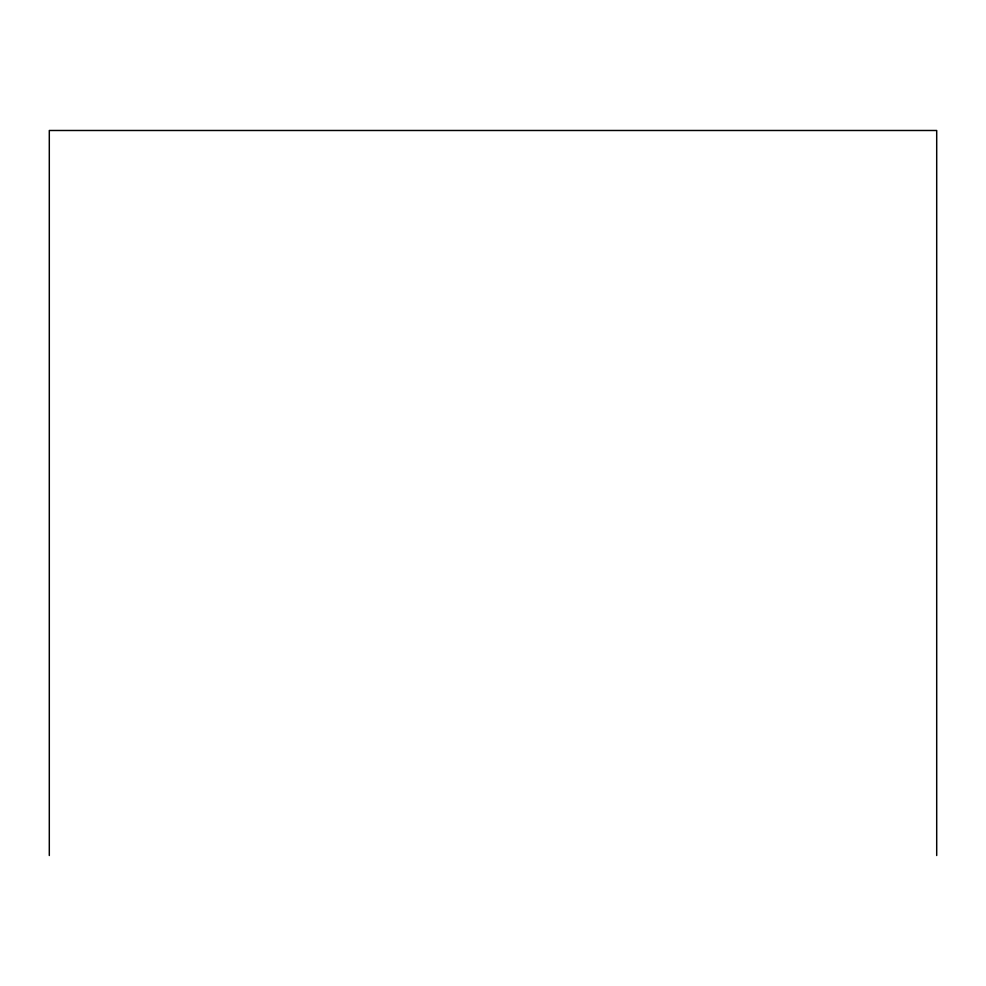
<?xml version="1.0" encoding="UTF-8"?>
<svg xmlns="http://www.w3.org/2000/svg" width="986" height="986" viewBox="0 0 986 986"><rect width="100%" height="100%" fill="white"/><g stroke="black" fill="none" stroke-linecap="round" stroke-linejoin="round"><path stroke-width="1.48" d="M936.7 855.515L936.7 130.485L49.3 130.485L49.3 855.515"/></g></svg>
